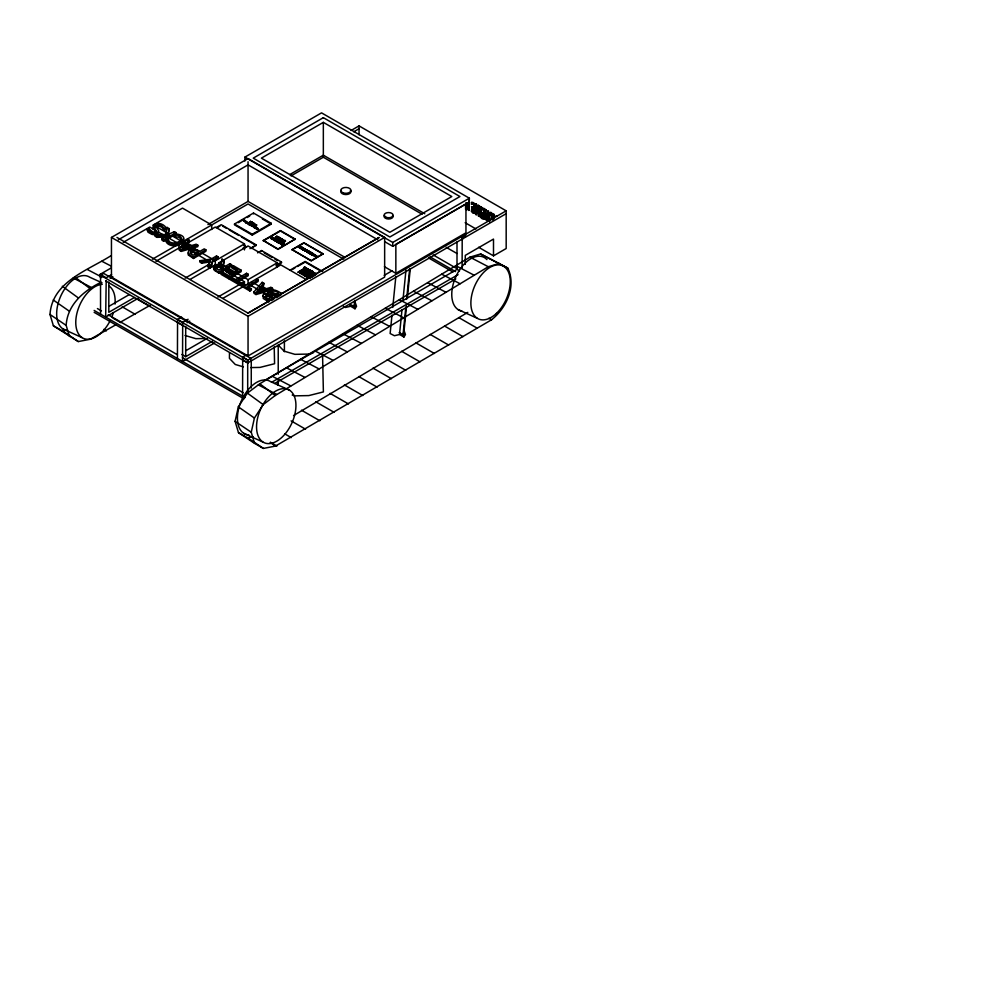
<?xml version="1.0" encoding="UTF-8"?>
<svg xmlns="http://www.w3.org/2000/svg" width="1000" height="1000" viewBox="0 0 1000 1000"><rect width="100%" height="100%" fill="white"/><g stroke="black" fill="none" stroke-linecap="round" stroke-linejoin="round"><path stroke-width="1.5" d="M229.488 353.062L229.425 358.375L235.275 364.475L243.4 366.875M278.25 385.225L278.3 381.25M277.6 240.375L275.375 240.888L277.8 240.763M354.738 300.413L354.113 306.575L354.988 308.762L356.562 306.325L355.15 302.362L354.988 308.762L349.85 305.788M465.838 203.15L465.487 205.963M492.013 219.713C493.088 211.95 487.275 213.812 489.75 220.5M492.463 219.45C493.537 211.7 487.725 213.562 490.2 220.238M307.062 251.025L305.4 251L307.188 250.338M465.988 203.75L465.475 207.312M466.438 203.5L465.637 207.488M488.088 217.237C486.838 225.3 484.462 209.45 486.1 209.838L485.075 209.762C482.287 220.175 490.75 227.125 488.088 210.975L487.638 211.238C489.3 226.3 483.35 217.812 485.525 209.5M465.375 234.513L465.275 237.3C467.4 227.25 457.175 248.512 465.375 234.513L462.212 236.337L462.113 267.8M391.987 315.113L390.138 333.525L394.412 335.725L399.513 334.513L401.975 309.95M392.75 307.438L395.825 276.737M402.9 300.738L405.975 270.05M405.825 307.1L403.05 334.825L403.925 337.013L405.487 334.575L404.075 330.6L406.538 305.963M406.6 299.387L409.688 268.587M407.312 298.25L410.25 268.988M314.113 272.8L313.163 272.15L311.625 273.212M244.737 221.175L244.775 220.85M250.6 223.038C251.838 219.075 247.55 224.225 251.55 221.85L251.588 222.463M251.462 225.475C251.975 222.413 248.637 227.2 252.3 224.775L252.338 225.4M254.438 223.512C252.013 225.538 256.712 223.3 254.713 225.475M224.125 260.35L223.125 266.938L224.125 260.35L221.988 259.125L221.012 264.775C213.75 262.6 210 269.688 219.2 271.8L231.575 264.65L231.575 266.137L219.2 273.288L214.338 270.338L213.55 268.025M221.25 264.837L221.988 259.125M271.275 238.55C271.1 237.262 270.175 237.087 271.275 238.775C275.05 236.925 270.6 238.188 271.7 236.637M277.213 237.325L276.762 235.987M282.137 240.25C283.712 238.388 279.637 240.85 281.863 241.312C286.163 239.825 281.075 239.65 281.588 240.9M303.562 248.988L302.65 248.675L303.562 248.988C303.512 247.875 305.45 248.5 302.975 249.762L299.488 247.763L301.075 247.55C302.162 246.475 298.562 246.925 299.613 245.812M307.288 252.05L307.887 250.588M244.675 221.4L244.775 220.438M251.5 224.325L251.737 225.787M254.562 224.188L253.875 223.188L254.075 223.888M272.013 236.825L271 238.15M277.087 236.175C275.938 237.587 281.512 236.775 277.75 238.688L276.613 238.05L277.775 238.95L279.65 237.65L278.475 236.975L276.337 238.125L275.487 237.113M282.45 240.35L282.6 239.363L281.488 238.713M300 246.762L299.887 245.975M308.75 252.913L307.762 252.35L309.35 252.325C311.087 251.1 307.05 252.162 308.163 250.75M169.163 228.625L167.925 236.038L169.163 228.625L167.025 227.387L165.6 234.475L154.95 234.713L154.95 236.188L156.95 237.35L166.188 237.037M165.888 234.537L167.025 227.387M305.6 272.512C310.675 268.65 307.225 267.05 304.525 271.525L304.988 270.475L305.413 271.012M116.175 324.588L90.363 339.237L78.3 341.562L53.4 325.812L50 314.475C52.112 281.737 87.762 270.512 111.1 255.637M69.45 336.488L66.162 325.375C67.3 304.913 83.637 290.775 100.862 282.362M235.087 421.337L238.337 406.85L247.387 393.113L259.788 383.775L469.938 257.162L480.588 253.962L507.775 268.075C516.613 286.3 506.438 308.025 491.538 319.788L275.45 446.087L263.387 448.413L254.525 443.338L238.487 432.663L235.087 421.337L251.25 432.225L254.525 443.338M251.25 432.225L254.412 418.05L263.188 404.613L275.225 395.513L488.312 266.737L499.3 263.4M158.825 231.05L155.838 226.1C158.463 222.712 164.675 226.163 163.85 230.275L165.912 229.088L165.912 227.6C163.538 223.562 156.375 221.588 153.35 225.812L156.225 231C152.125 235.15 149.762 226.388 146.912 229.412L148.038 232.225L151.713 234.288A5.575 3.225 0 0 0 154.863 234.6C159.875 233.713 159.875 229.838 154.863 233.125A5.575 3.225 0 0 1 151.713 232.8L146.912 229.412M355.15 302.362L354.113 306.575L350.262 304.35M281.012 240.3L282.137 240.025M300.837 246.713L299.262 247.625L298.7 246.612M477.875 205.6L476.125 212.525L478.325 205.338L479.137 205.812L478.325 205.338M476.575 212.275L476.575 204.338L475.588 204.275L475.588 214.3L476.238 214.675L478.6 206.887L479.137 215.837L479.137 207.25M476.238 214.675L477.837 209.9M313.238 272.762L309.988 275.438L306.212 276.688L307.5 275.287L306.087 276.688M281.575 244.625L282.262 242.987L280.887 242.438M313.538 254.55L312.725 253.5L311.05 254.438L310.062 253.863L312.625 253.325L311.637 252.763C307.087 254.788 313.175 252.4 309.337 251.438L307.525 252.4L306.975 251.388M269.775 294.312L272.8 292.562L278.212 294.688L278.212 293.2C275 288.375 264.788 293.038 273.637 295.837L278.212 293.2M251.9 225.7L253.012 226.7L254.312 226.363M271.988 238.938L273.425 237.887L274.488 239.075L272.175 239.312L274.587 238.713M305.3 251.088C306.112 248.388 308.675 251.887 305.538 251.1M307.025 250.075L307.238 251.1M310.25 270.113L309.075 271.35L310.675 270.387L311.8 271.337L309.812 270.887L310.738 271.95L304.438 274.887M256.688 224.825L254.7 224.95L256.688 225.238M281.875 243.287C279.7 241.537 283.425 242.45 281.5 244.125M311.875 254.925C309.862 254.4 315.375 254.975 312.488 253.663M313.3 255.362C315.825 255.662 312.987 253.637 314.562 254.825M314.65 254.775L313.012 255.413M265.075 297.512L267.488 296.15L270.4 297.038M282.05 245C286.725 242.712 282.188 246.213 281.887 244.037M283.125 241.762C282.725 239.25 287.562 241.925 283.175 241.85M300.45 273.412C298.038 274.85 313.788 267.85 304.988 270.763M270.75 237.875L271.512 237.65M276.337 237.9C274.887 236.85 276.85 236.3 276.062 237.712M281.363 240.362L282.1 240.413M305.538 250.888L307.1 250.512M209.975 267.962L212.862 259.975L218.175 256.913L218.175 258.4L212.862 261.462L209.975 267.962L208.15 266.9L208.15 265.425L210.413 260.425L201.713 261.712L199.963 260.7L199.963 262.175L201.713 263.188L210.413 261.9L210.413 260.425M208.15 266.9L209.275 264.4M309.325 270.8C304.75 273.075 306.438 270.887 310.212 270.275M156.225 232.475L153.35 227.288M303.5 275.287L311.8 271.038M300.637 272.712C301.788 274.775 306.925 270.812 308.525 269.25M155.838 227.575C158.062 224.562 163.35 226.988 163.85 230.275M268.125 292.887L267.75 294.475M257.625 229.213L256.7 229.262M309.062 271.337L309 270.363L307.113 271.212M249.062 224.825L249.45 223.812L248.162 224.312M278.387 242.875L278.412 242.375C282.987 239.537 276.363 244.8 278.625 241.588L276.788 241.962L278.625 241.588M278.05 242.688L278.625 241.812M304.65 250.738C308.288 247.45 303.625 252.5 304.837 249.638L303.288 249.95L304.837 249.638M312.825 272.512C316.15 272.712 307.175 278.512 306.087 276.388M249.312 224.35L249.638 223.65L248.525 224.312M482.438 212.75L482.188 216.425L484.288 218.762M311.4 254.575L312.638 255L313.575 253.9M312.712 255.138C316.312 256.312 313.575 254.575 312.875 255.5M278.05 242.463C280.812 240.588 275.038 242.525 279.025 241.462M304.662 250.3L305.188 249.537L304.363 250.562M311.75 254.45L313.163 253.812M281.775 243.75L282.25 244.862M474.087 212.9L474.812 206.663L473.325 202.887L471.463 202.575L471.463 204.188L472.512 203.425M471.463 204.188L472.188 203.663M299.262 247.438L298.6 246.688M274.163 238.988L272.925 238.45M252.425 226.125C254.237 224.938 252.775 229.1 255.312 226.525M275.675 240.837C279.55 242.162 273.163 239.825 277.875 240.463M263.212 296.312L263.2 298.425L268.888 301.975L268.888 300.487L281.262 293.337L281.262 294.825M305.637 272.35L306.312 271.712M188.55 252.387L188.212 254.9L193.5 258.45L205.875 251.3L205.875 249.812L204.225 248.863L199.613 251.537C193.762 245.637 180.85 252.787 193.5 256.962L205.875 249.812M484.113 217.512L484.913 216.9L484.462 218.825L484.875 216.875M252.562 224.363L253.15 222.775L251.575 223.787M277.962 238.837L280.738 238.287L279.613 240.012L281.537 238.962M279.513 239.95L280.738 238.287M189.188 240.188L186.85 242.825L191.588 245.562L196.163 244.213L197.825 245.175L197.825 246.65L181.275 251.388L179.25 250.212L179.25 248.738L187.45 239.175L189.188 240.188L189.188 241.663L187.625 243.425M182.887 245.975L185.625 242.787M252.3 224.213L253.025 223.375M261.588 285.975L266.325 288.712L270.9 287.362L272.562 288.325L272.562 289.8L256.012 294.538L253.988 293.363L253.988 291.887L262.188 282.325L263.925 283.337L263.925 284.812L261.588 287.462L261.588 285.975L263.925 283.337M316.712 255.875C316.35 255.925 314.05 255.837 315.312 255.575M482.413 209.35C488.713 208.287 475.712 218.812 484.913 218.575M279.25 239.8L280.538 240.325L279.25 239.8L280.275 238.388M185.9 243.9L181.975 248.375L189.725 246.112L185.9 243.9L185.9 245.387L182.963 248.738M257.7 291.887L260.637 288.538L260.637 287.05L256.712 291.525L264.462 289.262L264.462 290.738L260.637 288.538M314.6 256.488L315.188 255.525L315.912 255.925M315.613 255.05L314.688 256.288L315.675 256L314.688 256.1M190.275 253.512L193.713 252.075L198.212 253.825L198.212 252.338C195.4 248.275 185.55 252.375 193.263 255.2L198.212 252.338M275.825 237.225L277.213 237.1M283.025 241.325C290.663 238.8 276.087 242.475 285.475 241.238M298.875 246.775L299.462 246.675M307.1 251.875L307.738 251.637M301.863 272.025C300.487 275.012 309.4 269.163 306.938 269.637M307.525 275.3C307.025 278.137 316.175 271.4 312.137 271.225L310.738 271.95M307.525 275.6L307.062 276.488L310.038 275.4M313.95 272.762L310.7 275.05M305.487 250.338L305.4 251.188M272.45 238.75L274.438 238.425M275.763 240.675L277.562 240.512M305.637 250.525L306.85 250.2M306.988 251L305.562 250.863M298.562 272.113C298.15 273.488 306.413 268.5 306.388 267.913M302.225 270.8L299.688 273.062L306.112 267.75M299.962 273.225L307.538 268.575L303.8 269.913M299.688 273.062L302.225 271.1M153.787 226.525L154.713 225.825M214 267.438L214.8 266.875M275.562 237.237L276.613 237.062M253.487 226.637L254.513 227.2M283.062 240.925L283.375 241.938M307.15 251.55L308.1 251.825L307.1 251.688M282.013 244.125C285.075 244.15 282.613 242.763 281.913 244.6M281.975 243.4L279.688 243.388M313.412 254.475L312.663 255.05M272.738 238.325L272.688 239.15L274.037 238.875M293.562 415.55L467.788 312.375M244.925 160.975L244.925 157.1L321.538 112.863L469.363 198.212L468.862 210.425L468.275 205.263L466.35 204.137L466.35 202.963L468.725 203.812L466.35 202.963M111.45 237.425L248.05 158.562L384.65 237.425L384.65 277.1L248.05 355.962L111.45 277.1L111.45 237.425L248.05 316.288L384.65 237.425M118.312 239.788L248.05 164.875L377.788 239.788M323.338 122.362L261.388 158.138L389.85 232.3L451.8 196.537L323.338 122.362L323.338 157.225L422.05 214.213M123.212 242.362L149.738 227.05L156.363 230.875M153.325 229.5L153.325 224.975L182.5 208.125L211.688 224.975L211.688 229.5M165.912 227.6L163.738 228.725M101.088 277.663L100.188 277.137L100.188 274.3L110.975 268.075M167.925 234.562L174.4 231.65L176.05 232.6L176.05 234.075L163.675 241.225L162.025 240.275L162.025 238.8L167.725 235.512L156.95 235.863L154.95 234.713M100.538 314.125L100.538 275.25L103.7 273.425L250.85 358.375L250.85 361.1M351.125 130.463L359.038 125.887L506.175 210.837L506.175 248.525L493.5 255.85L478.65 247.275M162.025 238.8L163.675 239.75L176.05 232.6M183.487 238.588C184.775 246.5 169.312 248.512 166.038 241.637L166.038 240.162C168.975 236.788 168.113 242.537 171.088 242.562C173.738 243.512 176.7 242.862 179.1 241.488C186.562 239.137 175.4 231.85 174.913 236.663L178.738 237.213L181.663 239.513M174.788 235.1L176.75 233.975C195.588 237.525 171.088 251.225 166.038 240.162M353.762 131.775L359.038 128.725M111.575 274.662L106.2 277.775L100.188 274.3M138.1 298.363L105.662 317.087L106.2 280.613M110.175 278.312L112.875 276.762M289.662 174.638L323.338 155.188L424.762 213.75M291.012 175.888L323.338 157.225M207.925 224.587L248.05 201.412L345.35 257.6M152.387 259.212L177.587 244.662M183.837 241.05L248.05 203.962L343.738 259.2M155.975 261.288L182.5 245.975M187.425 243.125L215.275 227.05L244.462 243.9L244.462 249.938M216.125 227.638L221.225 224.688L256.312 244.938L251.213 248.512M217.4 227.525L219.95 226.05M234.5 224.013L253.5 213.038L271.25 223.287L271.25 224.112L252.25 235.087L234.5 224.838L234.5 224.013L252.25 234.262L271.25 223.287M238.3 222.65L244.638 218.988M247.175 217.525L249.7 216.062M244.45 221.325C241.9 220.075 248.425 223.538 245.613 221.2M245.575 220.9L243.663 221.225L244.45 220.9M245.688 222.887L247.613 222.075L246.462 223.15M245.688 222.463L246.9 223.412M251.55 221.85L250.25 223.025M248.162 223.9L249.737 223.713M248.525 223.9L249.65 223.25M251.6 223.212L251 222.45L251.6 222.8M252.575 222.862L251.588 222.05L252.237 222.85M252.237 222.425L251.262 223.612M250.6 224.213L249.062 224.412M251.262 223.188L252.575 222.438M109.1 306.238L129.362 294.538M251.462 225.062L250.625 225.062L252.125 224.675L253.312 225.787M253.075 224.237L252.3 223.787M253.05 224.475L254.075 223.463L254.338 224.537M251.988 226.35L251.188 225.65L253.312 225.362M253.512 226.213L252.65 226.213L254.312 225.95M256.363 225.225L254.925 225.712M254.513 226.788L253.65 226.8L255.138 226.425L256.337 227.525M254.213 227.8L255.037 228.275M255.012 227.675L256.012 227.512M134.475 297.488L108.812 312.3L108.812 282.113M255.037 227.862L256.337 227.113M255.162 227.938L255.525 227.375L254.762 227.537M257.087 227.55L255.162 228.363L257.087 227.963M254.213 227.387L258.4 228.812M218.175 256.913L216.525 255.963L211.05 259.125L199.963 260.7M185.162 278.125L209.025 264.35M202.013 253.088L215.275 260.738L244.462 243.9M245.3 246.562L246.775 246.825M243.125 248.088L245.538 246.7M243.375 248.225L246.012 247.275M190.075 279.438L215.275 264.887L229.862 273.312M218.875 265.837L218.875 262.812L248.05 245.975L277.225 262.812L277.225 267.35M263.3 240.475L280.438 230.575L295.15 239.075L278.012 249.387L263.3 240.475L278.012 248.975L295.15 239.075M249.925 248.625L256.312 244.938M263.3 240.888L280.438 231L295.15 239.5M271.238 238.512L273.137 237.475M231.575 264.65L229.925 263.7L225.012 266.55L223.125 265.462M275.825 237.288L277.013 237.225M273.275 239.713L276.025 239.137L274.375 240.087L274.788 240.8L273.275 239.713L275 240.675M276.3 237.85L278.2 236.825M276.613 238.275L277.775 238.95M277.413 237.887L278.263 238.162M276.025 239.137L274.125 239.95M277.775 238.725L279.65 237.65M238.025 271.55L231.925 268.025L231.925 266.55L233.388 265.7L241.125 270.175L241.125 271.65L228.75 278.8L221.012 274.325L221.012 272.85L222.475 272L228.562 275.525L231.962 273.562L231.962 275.05M230.825 274.387L226.275 271.762L226.275 270.287L227.738 269.438L233.425 272.725L238.025 270.062L231.925 266.55M257.55 252.85L261.55 250.55L281.5 262.062L281.5 262.887L276.175 265.975M276.788 241.737L278.9 240.8L277.288 241.95M276.788 241.962L278.9 240.8M282.213 239.35L280.338 240.438M278.412 242.6L280.25 241.575M281.425 240.575L282.538 240.413M283.725 240.012L281.125 240.65M283.575 241.825L285.012 241M283.6 242.087L285.475 241.012M281.675 244.513L283.875 243.912M221.012 272.85L228.75 277.312L241.125 270.175M247.213 287.762L258.125 281.462L258.125 279.988L247.213 286.288L251.363 288.688L251.363 290.163L249.9 291.012L230 279.513L230 278.038L231.462 277.2L235.613 279.6L246.537 273.288L248.175 274.237L248.175 275.725L238.475 281.325M237.262 282.025L237.262 280.55L248.175 274.237M292.075 249.613L303.925 242.775L323.075 253.837L311.238 260.887L292.075 249.613L311.238 260.675L323.075 253.837M292.075 249.825L303.925 242.987L323.075 254.05M299.637 246.95L298.837 247.013L299.825 246.863M299.237 247.4L300.837 246.525M300.887 246.95L302.062 247.413L300.462 247.913M300.462 248.1L302.062 247.225M177.425 358.512L177.562 319.438L181.612 317.1M241.425 282.95L239.938 283.775L239.95 285.275M302.75 247.625L300.637 248.238M302.962 247.75L301.562 248.738L302.975 249.762M217.925 297.05L239.15 284.8M241.8 283.263L244.45 281.737L244.45 284.75M218.875 262.812L248.05 279.662L277.225 262.812M302.95 249.35L302.838 248.762M304.55 248.663L302.95 249.537L299.488 247.763M276.175 265.138L281.5 262.062M177.425 322.35L182.675 325.225L182.675 322.388L188.075 319.275M303.288 249.762C307.688 247.712 301.488 250.613 305.188 249.725M303.288 249.95L305.075 248.975M304.65 250.55L306.225 249.638M222.85 298.363L242.75 286.875M245.4 285.35L280.825 264.887L306.025 279.438M309.113 251.3L307.5 252.175L306.788 251.612M182.675 325.225L182.537 361.475L214.65 342.925M187.05 322.7L189.762 321.138M308.725 252.875L310.325 252M307.762 252.537L308.75 253.1L310.5 252.1L312.238 253.312L310.062 253.863M309.625 253.612L311.413 252.625M230 278.038L249.9 289.525L251.363 288.688M312.625 253.325L313.35 254.213M313.775 254.4L314.887 254.85M313.775 254.587L314.938 254.95M289.812 270.312L305.175 261.438L322.625 271.512M292.362 269.45L294.925 267.975M297.488 266.5L305.175 262.062L321.275 271.363M303.975 267.55L304.862 267.025L305.912 267.938L298.125 272.15L304.775 268.312L303.975 267.55L304.775 268.012M303.975 267.85L304.862 267.025M298.125 272.15L305.912 267.638M300.637 273.012L301.85 272.312M303.863 271.137L308.538 269.35M303.863 270.837L305.413 270.712M304.237 273.788C298.2 275.438 309.675 270.35 303.387 273.712C303.612 275.163 303.012 272.425 306.413 272.162M305.575 272.95L306.413 272.462M305.525 272.262L302.113 274.525L304.237 274.088M303.5 275.113L305.587 274.575L304.513 275.5L303.5 275.4L304.3 274.2L310.7 271.4M307.188 275.113L304.887 276.087L312.137 271.225M304.887 276.087L313.025 271.737M306.863 275.212L312.25 272.188M272.262 296.637C269.35 292.35 260.812 296.4 268.637 298.725L272.262 296.637L272.262 298.113M311.45 275.062L315.3 273.062M307.525 277.288L311.663 274.887L307.525 277.587L313.512 275.325L312.712 274.862M312.512 275.675L308.95 277.025L311.9 275.025L312.45 275.938L307.525 277.587M315.3 273.363L312.475 274.425M248.025 313.1L379.137 237.425L248.05 313.113L116.962 237.425M308.788 278.312L316.575 273.8M313.975 275.6L316.575 274.088M271.363 300.538L273.837 299.113M276.312 297.675L280.025 295.538M185.963 350.625L207.5 338.2M181.863 354.475L185.7 356.688L212.613 341.15M244.925 157.1L392.75 242.45L469.363 198.212M469.312 200.138L468.862 210.425M384.688 241.663L392.75 246.325L469.363 202.087M466.35 204.137L468.275 205.263M471.463 202.575C476.087 201.025 476.8 211.188 473.738 213.113A1.975 1.137 60 0 1 472.475 212.625L471.45 211.25L471.9 206.612L473.475 207.525L473.475 208.7L472.025 208.375L472.025 210.963C475.7 214.025 475.55 205.012 473.4 203.475M476.575 204.338L475.588 204.275M468.275 210.087L469.312 210.162M472.025 208.375L473.475 208.7M471.45 206.875L473.475 207.525M471.45 211.25L472.475 210.712L472.475 208.113M479.4 215.487L480.412 215.55L479.4 215.487L479.4 216.513L481.538 217.225L481.538 216.2L480.538 216.137L480.412 207.562L479.4 207.512L479.4 206.488L481.538 207.2L481.538 208.225L480.538 208.162L481.087 208.475C491.488 206.725 477.5 219 484.425 217.138M479.4 207.512L480.412 207.562M480.538 216.137L481.538 207.2M475.588 214.3L476.688 214.425M485.075 209.762L486.1 209.838M478.15 207.138L478.6 215.525M478.15 215.787L479.137 215.837M486.725 220.375C490.613 221.713 487.612 212.525 488.663 211.312L487.638 211.238M242.675 357.075L247.887 360.075L247.887 362.912L242.675 359.9L242.675 357.075L246.725 354.738M384.212 275.35L392.3 270.688M493.263 220.212L493.713 214.225L494.288 218.487M242.675 359.9L242.575 396.125M494.288 214.562L493.263 214.488M395.85 273.3L465.95 232.825L465.95 203.875L395.85 244.35L395.85 273.3L384.438 266.7M247.688 391.55L247.688 360.2L506.175 210.837M506.175 213.675L247.688 362.925L105.662 280.925M265.075 380.175L457 269.375L459.562 270.85M271.537 382.35L458.062 274.662M274.713 383.475L455.812 278.913M120.25 322.275L150.137 305.325M304.887 275.788L306.5 275.5M283.325 241.075L285.012 241.213M309.125 278.212L313.762 276.038M281.938 243.85L284.337 244.163M313.75 275.837L310.075 277.85M306.975 251.588L307.762 251.5M270.887 237.95L272.15 237.763M303.8 270.212L307.538 268.875M298.562 272.413L302.85 270.287M307.538 268.575L303.188 270.725M308.95 276.725L312.512 275.375M281.537 243.875L279.613 243.287M311.65 272.925L313.238 273.062M253.025 222.963L250.438 222.712M179.25 248.738L181.275 249.913L197.825 245.175M316.712 255.688L314.337 256.337M253.988 291.887L256.012 293.062L272.562 288.325M277.962 239.062L280.738 238.5M282.2 243.5L284.337 243.938M305.575 274.575L304.488 274.7M305.575 274.875L304.438 274.587L310.7 271.7L309.812 271.188M472.062 203.688C475.225 203.35 475.35 213.562 472.475 210.712M312.913 353.038L308.8 354.075L294.9 354.338L284.088 351.15L278.225 345.037L278.225 374.25M350.588 306.262L345.487 307.475L343.35 306.375M303.712 249.95L305.062 249.462M312.838 254.762L312.05 254.788M53.4 325.812L62.538 330.95L66.688 330.15M238.487 432.663L247.625 437.812L253.15 436.737M482.25 209.425C484.087 209.137 484.675 213.487 482.375 212.838M484.225 217.463C481.3 216.912 482.938 213.5 484.363 213.062C485.65 211.038 481.7 205.475 481.675 209.862M255.475 224.575L256.363 224.8M205.113 338.488L195.85 338.663L185.025 335.462M250.725 367.587L260 367.413L274.575 363.725L274.212 346.912M280.887 242.65L281.688 242.838M292.213 395.062L294.9 395.85L308.8 395.588L323.387 391.912L322.575 355.213M458.1 309.587L477.212 318.263M102 282.787L89.712 277.2A29.188 17.1 -65.6 0 0 60.4 296.875A29.188 17.1 -65.6 0 0 66.75 330.412M289.6 390.25A29.188 17.1 -65.6 0 0 257.025 421A29.188 17.1 -65.6 0 0 282.1 437.137A29.188 17.1 -65.6 0 0 289.6 390.25L270.487 381.575A29.188 17.1 -65.6 0 0 240.738 402.287A29.188 17.1 -65.6 0 0 248.888 434.938M62.987 328.95L82.1 337.638M243.762 433.325L262.875 442.013M280.175 243.487C282.65 242.875 281.712 244.125 280.012 243.363M222.188 267.987C220.45 266.625 216.2 266.613 215.787 269.188M507.775 268.075L480.588 253.962M469.938 257.162L488.312 266.737M455.825 265.675L474.212 275.25M441.725 274.188L460.1 283.762M427.612 282.7L445.988 292.275M413.5 291.212L431.887 300.788M399.4 299.725L417.775 309.3M385.288 308.238L403.663 317.812M371.175 316.762L389.562 326.325M357.075 325.275L375.45 334.837M342.962 333.787L361.337 343.35M328.85 342.3L347.238 351.863M314.75 350.812L333.125 360.375M300.637 359.325L319.012 368.888M286.525 367.837L304.913 377.4M272.425 376.35L290.8 385.913M258.312 384.862L276.688 394.425M101.838 261.25L111.025 266.038M87.537 269.613L101.962 277.162M73.238 277.987L91.6 287.587M446.213 247.338L457 253.5M488.913 318.275L491.538 319.788M458.85 317.625L477.238 328.2M444.538 326.037L462.925 336.613M430.238 334.45L448.625 345.037M415.925 342.875L434.325 353.45M401.625 351.287L420.012 361.863M387.312 359.7L405.712 370.275M373.013 368.125L391.4 378.7M358.7 376.538L377.1 387.113M344.4 384.95L362.788 395.525M330.087 393.375L348.488 403.95M315.788 401.788L334.175 412.362M301.475 410.2L319.875 420.775M291.112 420.887L305.562 429.2M284.688 433.837L291.262 437.612M270.387 442.25L276.95 446.025M479.4 206.488L481.087 207.463M482.175 209.625L482.125 208M471.962 203.962L471.912 202.325M465.163 222.712L475.962 228.95M433.188 254.938L457.475 268.95M429.925 256.812L455.562 271.613M428.575 257.925L452.863 271.95M262.375 218.988L271.25 224.112M302.062 247.413L300.637 246.4M304.55 248.85L303.375 248.388M312.625 253.525L308.9 251.175M300.163 247.237L301.075 247.55M279.65 237.875L277.962 236.675M255.938 228.212L256.388 228.988M312.137 271.525L313.025 272.038M312.712 274.562L313.512 275.025M222.575 226.088L226.625 228.425M229.325 229.988L238.762 235.438M241.462 237L256.312 245.562M264.212 252.913L272.188 257.512M274.85 259.05L277.512 260.587M399.188 332.6L403.05 334.825L404.075 330.6L403.925 337.013L400.062 334.787M258.125 279.988L256.475 279.037L256.475 280.512M281.262 293.337C277.712 290.688 270.963 287.525 267.688 292.188L267.75 292.987C269.175 294.913 262.613 292.663 262.688 295.863L268.888 300.487M153.325 224.975L169.237 234.163M171.9 235.7L179.85 240.287M192.725 247.725L199.363 251.55M264.462 289.262L251.65 281.737L251.65 286.262M275.512 295.525L266.238 290.163L266.325 288.712M185.9 245.387L188.45 246.85M226.275 270.287L231.962 273.562M159.012 232.413L164.325 235.475M168.3 237.775L177.587 243.125M187.812 249.037L207.7 260.525M233.85 275.613L244.45 281.737M248.05 283.812L259.988 290.7M262.638 292.238L271.925 297.6M237.262 280.55L245.562 285.338M149.175 230.5L148.875 228.275M208.15 265.425L209.975 266.475M177.562 319.438L182.675 322.388M100.538 275.25L247.688 360.2M136.662 298.538L149.787 306.112M122.175 306.812L135.3 314.387M97.413 308.562L101.463 310.9M108.212 314.788L177.025 354.525M182.425 357.638L243.15 392.7M112.95 318.1L120.825 322.65M94.15 310.438L245.125 397.6M94.15 312.337L243.938 398.8M103.713 329.4L106.337 330.913M247.625 437.812L263.387 448.413M62.538 330.95L78.3 341.562M50 314.475L66.162 325.375M253.837 224.5L254.762 224.725M250.05 222.312L250.863 222.463M238.337 406.85L254.412 418.05M270.325 442.525L275.45 446.087M53.263 300L69.325 311.2M247.387 393.113L263.188 404.613M62.3 286.25L78.112 297.762M259.788 383.775L275.225 395.513M74.7 276.913L90.138 288.663M168.5 241.975L169.112 242.812M486.425 220.025L485.65 210.087M489.6 221.85L488.825 215.763L489.913 212.7A1.688 0.975 60 0 1 491.512 213.612L492.638 219.137M489.762 220.812L489.275 215.5L490.363 212.438A1.688 0.975 60 0 1 491.962 213.35L493.05 217.675M310.25 270.413C307.812 268.4 302.787 275.663 300.45 273.125M493.713 214.225L493.85 218.75M493.5 255.85L493.5 239.075L465.275 255.375L465.275 264.413M481.087 216.462L481.087 217.488M479.963 207.825L479.963 215.8M479.85 206.225L479.85 207.25M478.688 206.075L478.688 216.1M476.037 204.025L476.037 214.05M473.025 207.787L473.025 208.95M471.9 206.612L471.9 210.987L472.925 212.375A1.975 1.137 60 0 0 474.188 212.85M457 241.95L457 269.375M392.75 242.45L392.75 246.325M359.038 125.887L359.038 134.787M311.65 253.65L310.738 253.538M309.35 252.325L308.438 252.2M284.4 340.938L284.4 351.7M282.6 239.363L281.288 239.05M281.775 239.325L280.05 239.812M278.225 380.4L278.225 385.012M270.9 287.362L270.9 288.837M268.637 298.725L268.637 300.212M262.188 282.325L262.188 283.812M261.55 250.55L261.55 251.375M258.175 228.938L257.712 228.088L256.8 228.9A1.288 0.737 0 0 1 256.388 228.575M256.012 293.062L256.012 294.538M254.662 223.65L254.625 224.8M253.5 213.038L253.5 213.863M252.25 234.262L252.25 235.087M251.275 224.188L251.175 225.2M251.262 360.85L251.262 388.025M250.525 221.262L250.438 222.275M249.9 289.525L249.9 291.012M249.45 223.812L249.3 224.975M248.05 161.737L248.05 201.412M248.05 279.662L248.05 284.188M248.05 316.288L248.05 355.962M246.537 273.288L246.537 274.775M235.613 279.6L235.613 281.075M233.388 265.7L233.388 267.188M233.425 272.725L233.425 274.2M231.462 277.2L231.462 278.675M229.925 263.7L229.925 265.188M228.75 277.312L228.75 278.8M227.738 269.438L227.738 270.925M222.475 272L222.475 273.488M219.2 271.8L219.2 273.288M216.525 255.963L216.525 257.45M215.275 260.738L215.275 265.275M212.862 259.975L212.862 261.462M211.688 262.812L211.688 267.35M201.713 261.712L201.713 263.188M193.5 256.962L193.5 258.45M191.588 245.562L191.588 247.037M187.45 239.175L187.45 240.662M185.7 326.5L185.7 356.688M182.5 241.825L182.5 244.838M181.275 249.913L181.275 251.388M178.912 243.9L178.912 248.425M174.4 231.65L174.4 233.125M169.462 234.5L169.462 235.987M168.15 239.088L168.15 240.575M168.025 239.013L168.025 240.487M163.675 239.75L163.675 241.225M156.95 235.863L156.95 237.35M149 228.337L149 229.825M461.85 311.05A29.188 17.1 -65.6 0 1 456.463 275.413A29.188 17.1 -65.6 0 1 486.912 259.6M465.375 204.988A2.537 1.462 60 0 1 467.738 208.312A2.537 1.462 60 0 1 465.375 208.938M350.4 190.287A5.088 2.938 0 0 1 345.875 194.562A5.088 2.938 0 0 1 341.35 190.287M392.562 215.2A4.487 2.587 0 0 1 388.65 219A4.487 2.587 0 0 1 384.575 215.263M483.6 218.7A2.537 1.462 60 0 1 480.513 216.537M480.35 215.6A2.537 1.462 60 0 1 482.337 214.688A2.537 1.462 60 0 1 483.913 218.088M483.05 214.275A2.537 1.462 60 0 1 483.762 214.95M108.825 285.887A29.188 17.1 -65.6 0 1 115.025 304.088M113.362 312.625A29.188 17.1 -65.6 0 1 111.85 316.913M109.938 321.075A29.188 17.1 -65.6 0 1 84.1 338.638A29.188 17.1 -65.6 0 1 78.025 309.45A29.188 17.1 -65.6 0 1 102.275 284.288M246.388 221.6L245.012 221.775L246.388 221.6M248.725 222.95L247.35 223.2L248.725 222.95M274.288 238.463C272.738 241.287 271.475 236.912 274.288 238.463M247.15 223.025L248.975 223.038L247.213 222.925M275.35 240.5C276.938 243.888 279.125 237.8 275.35 240.5M215.888 266.975L216.275 268.375L218.962 270.038L223.637 267.337L219.312 265.587L215.888 266.975M323.338 117.662L253.238 158.138L389.85 237L459.938 196.537L323.338 117.662M496.287 215.712L496.863 216.05L496.287 215.712M245 245.5L243.713 244.75L245 245.5M496.425 313.4A29.188 17.1 -65.6 0 0 503.938 266.512A29.188 17.1 -65.6 0 0 471.35 297.262A29.188 17.1 -65.6 0 0 496.425 313.4M342.675 192.662A5.088 2.938 0 0 0 350.9 190.837A5.088 2.938 0 0 0 344.05 187.638A5.088 2.938 0 0 0 342.675 192.662M385.812 217.188A4.487 2.587 0 0 0 393.038 215.538A4.487 2.587 0 0 0 386.938 212.75A4.487 2.587 0 0 0 385.812 217.188"/></g></svg>
